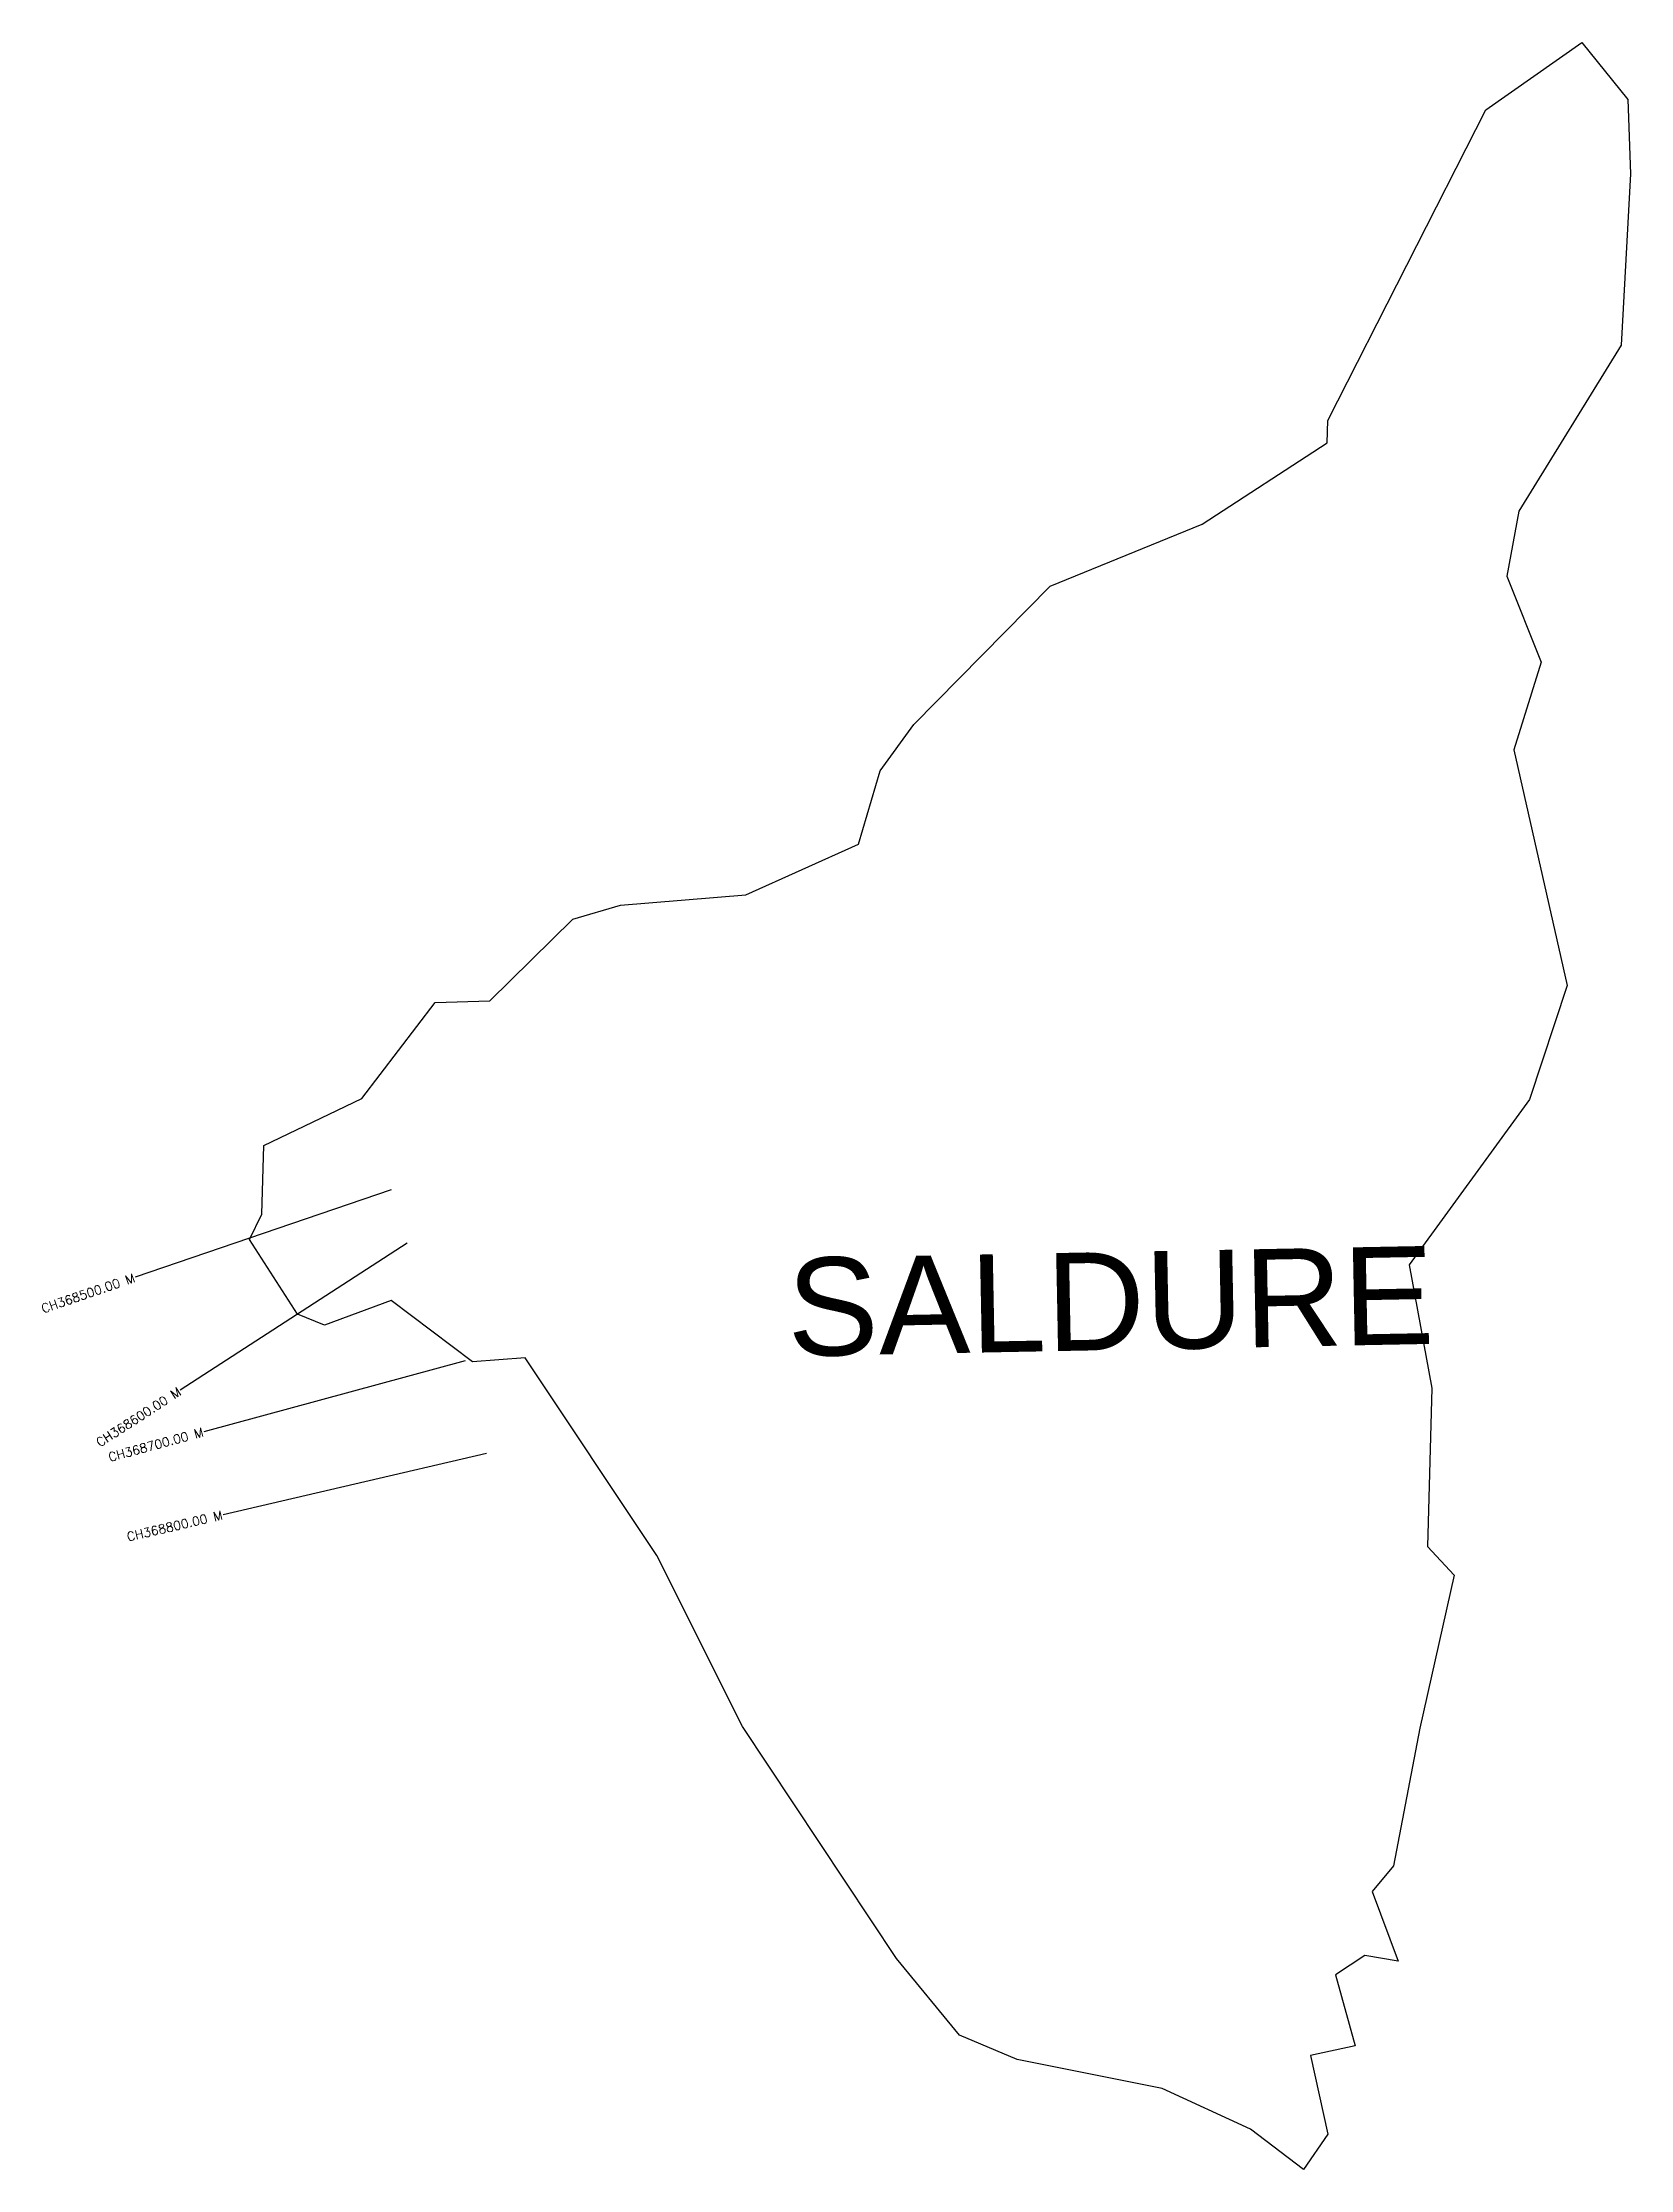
# Model space of a CAD drawing. Header units: metres. Extents: x 299218 to 300979, y 1967053 to 1969413.
import ezdxf
from ezdxf.enums import TextEntityAlignment as Align

# ---------------------------------------------------------------- set-up
doc = ezdxf.new("R2010")
doc.units = ezdxf.units.M
doc.header["$MEASUREMENT"] = 0
for name, color, linetype in [('CS', 134, 'Continuous'), ('CSMark', 6, 'Continuous'), ('VILLAGE NAME', 250, 'Continuous')]:
    doc.layers.add(name, color=color, linetype=linetype)
doc.styles.get("Standard").update_dxf_attribs({"font": 'simplex.shx'})

msp = doc.modelspace()

# ---------------------------------------------------------------- linework, layer by layer
at = {"color": 6, "flags": 128}
for points in [[(300976.1, 1969349.6), (300979, 1969267.4), (300968.6, 1969077.2), (300855.3, 1968892.8), (300841.9, 1968820.8), (300879.9, 1968725.4), (300849.5, 1968628.1), (300908.8, 1968366.9), (300867.1, 1968240.1), (300733.4, 1968056.7), (300758.8, 1967920), (300753.9, 1967744.4), (300783.5, 1967712.6), (300745.4, 1967542.9), (300716.3, 1967390.2), (300692.4, 1967361.6), (300721.5, 1967284.2), (300684.5, 1967290.6), (300651.8, 1967269.1), (300673.7, 1967190.3), (300624.2, 1967179.8), (300643.2, 1967092.4), (300616.5, 1967053.2), (300557.6, 1967098), (300459.7, 1967142.9), (300298.9, 1967175.3), (300235, 1967202.1), (300165.1, 1967287.4), (299994.1, 1967544.5), (299899.1, 1967734.5), (299753.2, 1967953.8), (299694.9, 1967949.1), (299604.7, 1968017.3), (299530.8, 1967989.7), (299500.9, 1968002.2), (299447.5, 1968084.8), (299461.2, 1968112.9), (299463.3, 1968189.2), (299572.2, 1968241.4), (299653.5, 1968347.7), (299713.9, 1968349.8), (299805.9, 1968440.3), (299859, 1968455.7), (299997.8, 1968467.3), (300122.9, 1968523.5), (300146.8, 1968604.8), (300184.4, 1968656.4), (300335.6, 1968809.8), (300503.9, 1968878.5), (300642.6, 1968968.9), (300643.2, 1968993.6), (300818.5, 1969338.3), (300925, 1969412.9)], [(300925, 1969412.9), (300976.1, 1969349.6)]]:
    msp.add_lwpolyline(points, dxfattribs=at)
at = {"layer": 'CS'}
for p, q in [((299604.7, 1968140), (299320.8, 1968043.2)), ((299622.5, 1968080.9), (299370.7, 1967917.9)), ((299686.5, 1967950.3), (299397, 1967871.7)), ((299710.5, 1967847.6), (299418.3, 1967779.6))]:
    msp.add_line(p, q, dxfattribs=at)

# ---------------------------------------------------------------- texts
at = {"layer": 'CSMark'}
for s, rotation, p in [('CH368500.00 M', 18.8427, (299319.8, 1968042.8)), ('CH368600.00 M', 32.9212, (299369.9, 1967917.4)), ('CH368700.00 M', 15.1813, (299396, 1967871.5)), ('CH368800.00 M', 13.0995, (299417.3, 1967779.4))]:
    msp.add_text(s, height=10, rotation=rotation, dxfattribs=at).set_placement(p, align=Align.MIDDLE_RIGHT)
at = {"layer": 'VILLAGE NAME', "insert": (300042.6, 1968064.1), "char_height": 108.748, "attachment_point": 1, "rotation": 1.1028}
msp.add_mtext_dynamic_manual_height_columns('{\\fArial|b0|i0|c0|p34;SALDURE}', width=1571.314, gutter_width=543.7, heights=[0], dxfattribs=at)

doc.saveas('drawing.dxf')
